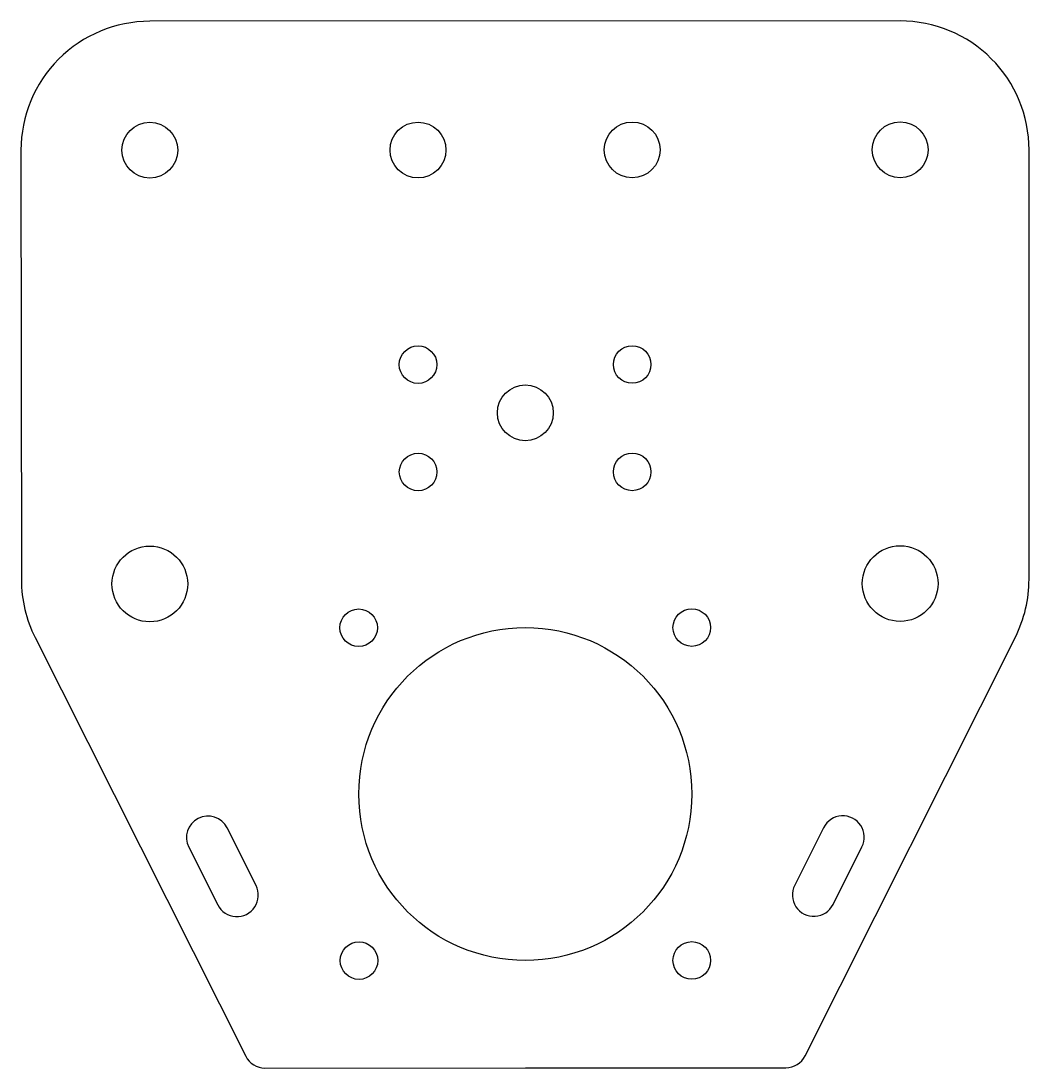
# Model space of a CAD drawing. Header units: millimetres. Extents: x 589.6 to 683.5, y -58.4 to 39.1.
import ezdxf

# ---------------------------------------------------------------- set-up
doc = ezdxf.new("R2010")
doc.units = ezdxf.units.MM
doc.layers.get('0').update_dxf_attribs({"linetype": 'CONTINUOUS'})

msp = doc.modelspace()

# ---------------------------------------------------------------- linework, layer by layer
for points in [[(683.5, 27.136, 0.414214), (671.5, 39.136), (601.63, 39.102, 0.414275), (589.639, 27.09), (589.679, -12.91, 0.116773), (590.958, -18.29), (610.57, -57.286, 0.283718), (612.359, -58.388), (636.612, -58.364), (660.865, -58.364, 0.283718), (662.653, -57.26), (682.226, -18.244, 0.116773), (683.5, -12.864)], [(608.833, -36.026, 1), (605.259, -37.823), (607.955, -43.184, 1), (611.528, -41.386)], [(667.944, -37.792, 1), (664.369, -35.999), (661.678, -41.362, 1), (665.254, -43.155)]]:
    msp.add_lwpolyline(points, format="xyb", close=True)
for centre, radius in [((601.639, 27.102), 2.6), ((626.609, 27.114), 2.6), ((646.55, 27.124), 2.6), ((671.5, 27.136), 2.6), ((626.609, 7.127), 1.75), ((646.55, 7.136), 1.75), ((636.599, 2.636), 2.6), ((626.619, -2.873), 1.75), ((646.55, -2.864), 1.75), ((671.5, -13.264), 3.525), ((601.639, -13.298), 3.525), ((621.084, -17.379), 1.75), ((652.099, -17.364), 1.75), ((636.599, -32.864), 15.5), ((621.115, -48.379), 1.75), ((652.099, -48.364), 1.75)]:
    msp.add_circle(centre, radius)

doc.saveas('drawing.dxf')
